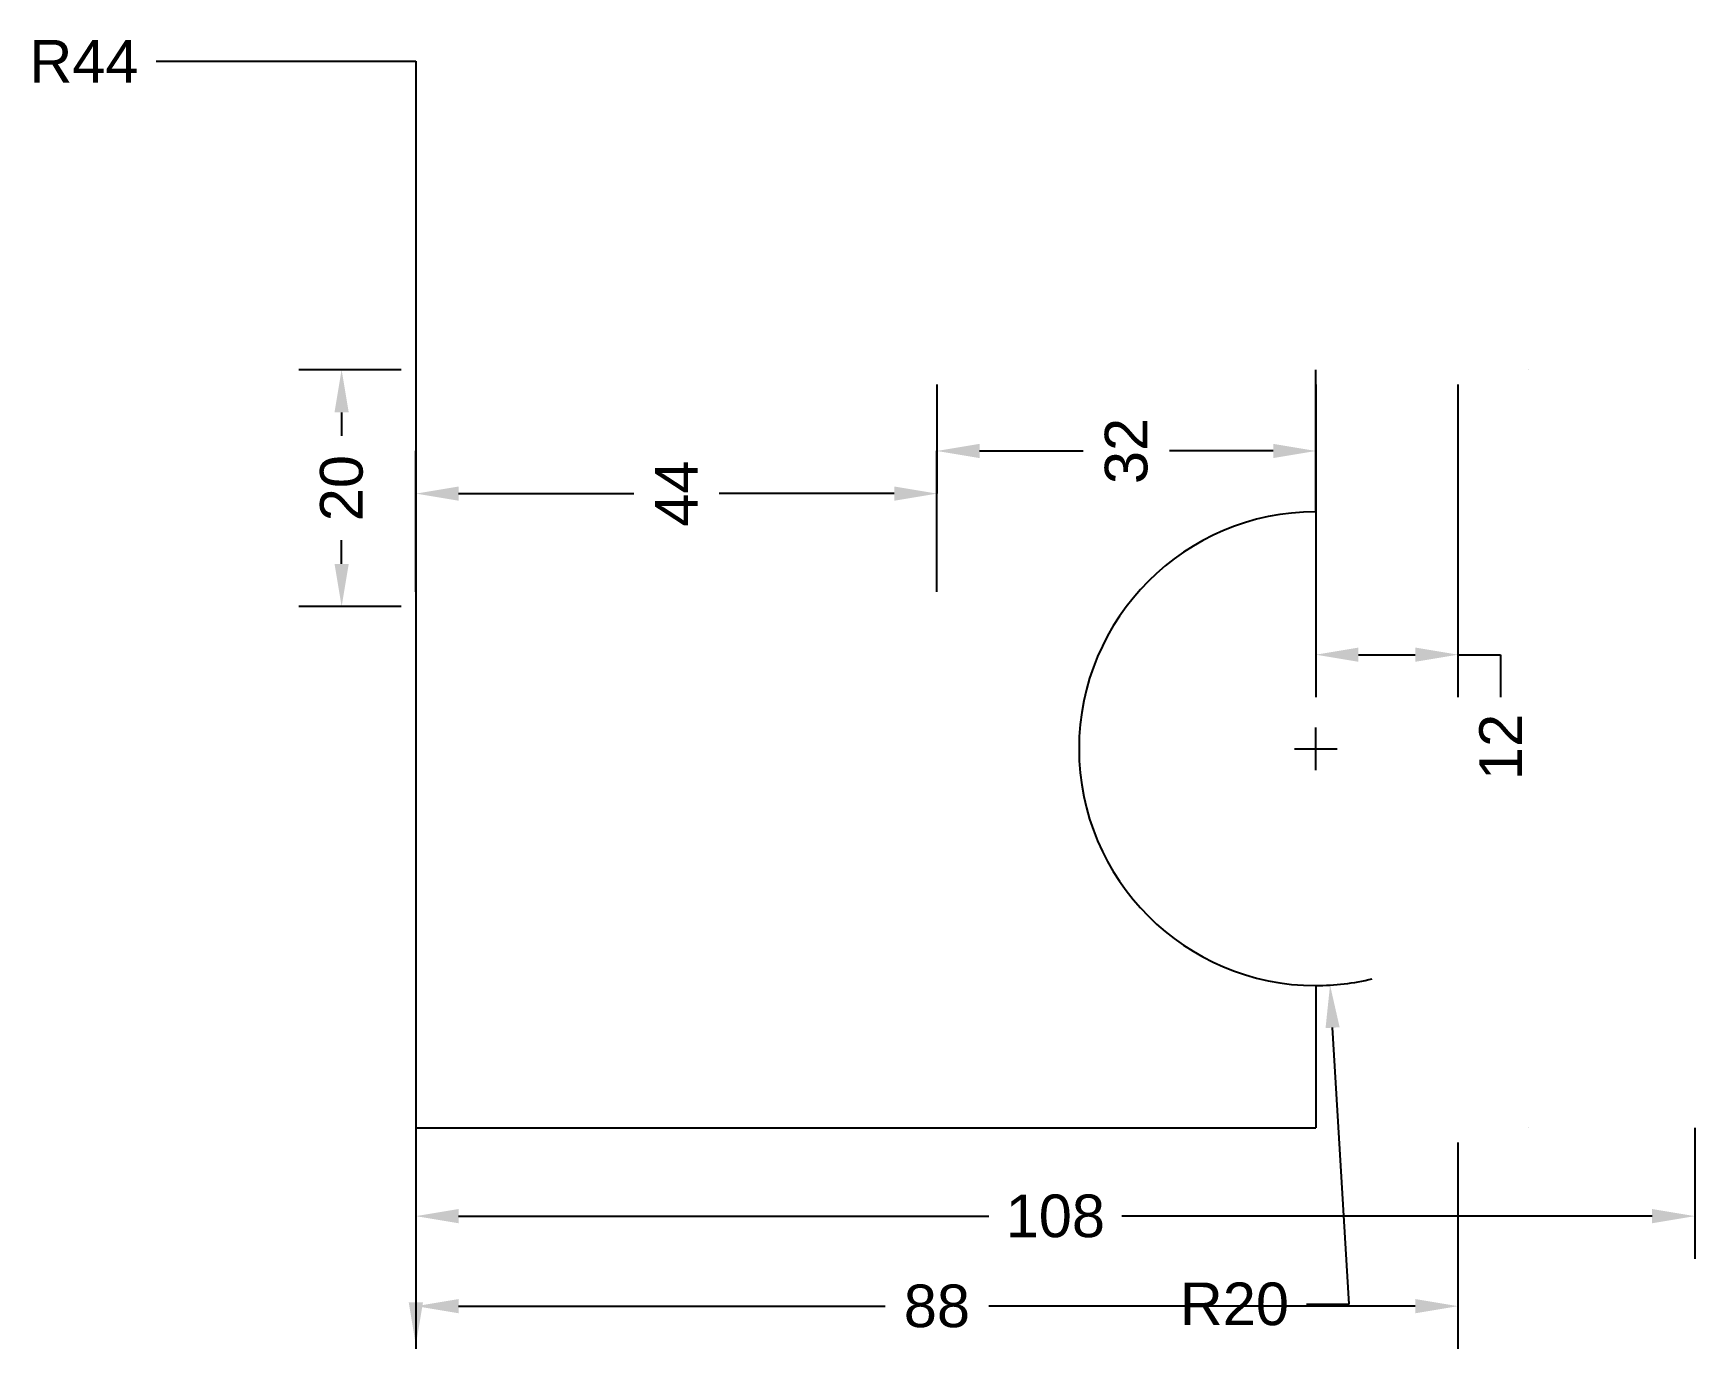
# Model space of a CAD drawing. Header units: inches. Extents: x 36 to 176, y 29 to 140.
import ezdxf

# ---------------------------------------------------------------- set-up
doc = ezdxf.new("R2010")
doc.units = ezdxf.units.IN
doc.header["$MEASUREMENT"] = 0
doc.styles.get("Standard").update_dxf_attribs({"font": 'arial.ttf'})
doc.dimstyles.get("Standard").update_dxf_attribs({"dimscale": 20, "dimtxt": 0.18, "dimasz": 0.18, "dimexe": 0.18, "dimexo": 0.0625, "dimgap": 0.09, "dimtad": 0, "dimtih": 1, "dimtoh": 1, "dimdec": 0, "dimzin": 0, "dimdsep": 46, "dimtxsty": 'Standard', "dimcen": 0.09, "dimadec": 0, "dimazin": 0, "dimtfac": 1, "dimtdec": 0, "dimtofl": 0, "dimtmove": 0, "dimatfit": 3, "dimfxl": 1, "dimtolj": 1, "dimtzin": 0, "dimarcsym": 0})

# ---------------------------------------------------------------- blocks, each defined once
blk = doc.blocks.new('*D10')
at = {"color": 0, "lineweight": -2, "transparency": 16777216}
for p, q in [((143.91, 110), (143.91, 83.59)), ((155.91, 110), (155.91, 83.59)), ((147.51, 87.19), (152.31, 87.19)), ((155.91, 87.19), (159.51, 87.19)), ((159.51, 87.19), (159.51, 83.59))]:
    blk.add_line(p, q, dxfattribs=at)
at = {"color": 0, "transparency": 16777216}
for points in [[(147.51, 86.59), (147.51, 87.79), (143.91, 87.19)], [(152.31, 86.59), (152.31, 87.79), (155.91, 87.19)]]:
    blk.add_solid(points, dxfattribs=at)
at = {"layer": 'Defpoints', "color": 0, "transparency": 16777216}
for p in [(143.91, 111.25), (155.91, 111.25), (155.91, 87.19)]:
    blk.add_point(p, dxfattribs=at)
at = {"color": 0, "transparency": 16777216, "insert": (159.51, 79.4), "char_height": 3.6, "attachment_point": 5, "rotation": 90}
blk.add_mtext('\\A1;12', dxfattribs=at)
blk = doc.blocks.new('*D11')
at = {"color": 0, "lineweight": -2, "transparency": 16777216}
for p, q in [((67.91, 92.5), (67.91, 104.39)), ((111.91, 92.5), (111.91, 104.39)), ((71.51, 100.79), (86.31, 100.79)), ((108.31, 100.79), (93.51, 100.79))]:
    blk.add_line(p, q, dxfattribs=at)
at = {"color": 0, "transparency": 16777216}
for points in [[(71.51, 100.19), (71.51, 101.39), (67.91, 100.79)], [(108.31, 100.19), (108.31, 101.39), (111.91, 100.79)]]:
    blk.add_solid(points, dxfattribs=at)
at = {"layer": 'Defpoints', "color": 0, "transparency": 16777216}
for p in [(111.91, 100.79), (67.91, 91.25), (111.91, 91.25)]:
    blk.add_point(p, dxfattribs=at)
at = {"color": 0, "transparency": 16777216, "insert": (89.91, 100.79), "char_height": 3.6, "attachment_point": 5, "rotation": 90}
blk.add_mtext('\\A1;44', dxfattribs=at)
blk = doc.blocks.new('*D12')
at = {"color": 0, "lineweight": -2, "transparency": 16777216}
for p, q in [((111.91, 110), (111.91, 100.79)), ((143.91, 110), (143.91, 100.79)), ((115.51, 104.39), (124.27, 104.39)), ((140.31, 104.39), (131.55, 104.39))]:
    blk.add_line(p, q, dxfattribs=at)
at = {"color": 0, "transparency": 16777216}
for points in [[(115.51, 103.79), (115.51, 104.99), (111.91, 104.39)], [(140.31, 103.79), (140.31, 104.99), (143.91, 104.39)]]:
    blk.add_solid(points, dxfattribs=at)
at = {"layer": 'Defpoints', "color": 0, "transparency": 16777216}
for p in [(111.91, 111.25), (143.91, 111.25), (111.91, 104.39)]:
    blk.add_point(p, dxfattribs=at)
at = {"color": 0, "transparency": 16777216, "insert": (127.91, 104.39), "char_height": 3.6, "attachment_point": 5, "rotation": 90}
blk.add_mtext('\\A1;32', dxfattribs=at)
blk = doc.blocks.new('*D13')
at = {"color": 0, "lineweight": -2, "transparency": 16777216}
for p, q in [((45.98, 137.3), (67.91, 137.3)), ((67.91, 137.3), (67.91, 32.49))]:
    blk.add_line(p, q, dxfattribs=at)
at = {"color": 0, "transparency": 16777216}
blk.add_solid([(67.31, 32.49), (68.51, 32.49), (67.91, 28.89)], dxfattribs=at)
at = {"layer": 'Defpoints', "color": 0, "transparency": 16777216}
for p in [(67.91, 47.25, 56), (67.91, 28.89, 95.98)]:
    blk.add_point(p, dxfattribs=at)
at = {"color": 0, "transparency": 16777216, "insert": (39.88, 137.3), "char_height": 3.6, "attachment_point": 5}
blk.add_mtext('\\A1;R44', dxfattribs=at)
blk = doc.blocks.new('*D14')
at = {"color": 0, "lineweight": -2, "transparency": 16777216}
for p, q in [((143.91, 77.45), (143.91, 81.05)), ((142.11, 79.25), (145.71, 79.25)), ((146.73, 32.35), (145.33, 55.7)), ((143.13, 32.35), (146.73, 32.35))]:
    blk.add_line(p, q, dxfattribs=at)
blk.add_arc((143.91, 79.25), 20, 270, 283.7514, dxfattribs=at)
at = {"color": 0, "transparency": 16777216}
blk.add_solid([(145.92, 55.73), (144.73, 55.66), (145.11, 59.29)], dxfattribs=at)
at = {"layer": 'Defpoints', "color": 0, "transparency": 16777216}
for p in [(143.91, 79.25, 56), (145.11, 59.29, 56)]:
    blk.add_point(p, dxfattribs=at)
at = {"color": 0, "transparency": 16777216, "insert": (137.03, 32.35), "char_height": 3.6, "attachment_point": 5}
blk.add_mtext('\\A1;R20', dxfattribs=at)
blk = doc.blocks.new('*D15')
at = {"color": 0, "lineweight": -2, "transparency": 16777216}
for p, q in [((66.66, 111.25), (58.04, 111.25)), ((61.64, 107.65), (61.64, 105.66)), ((61.64, 94.85), (61.64, 96.85)), ((66.66, 91.25), (58.04, 91.25))]:
    blk.add_line(p, q, dxfattribs=at)
at = {"color": 0, "transparency": 16777216}
for points in [[(61.04, 107.65), (62.24, 107.65), (61.64, 111.25)], [(61.04, 94.85), (62.24, 94.85), (61.64, 91.25)]]:
    blk.add_solid(points, dxfattribs=at)
at = {"layer": 'Defpoints', "color": 0, "transparency": 16777216}
for p in [(67.91, 111.25), (61.64, 91.25), (67.91, 91.25)]:
    blk.add_point(p, dxfattribs=at)
at = {"color": 0, "transparency": 16777216, "insert": (61.64, 101.25), "char_height": 3.6, "attachment_point": 5, "rotation": 90}
blk.add_mtext('\\A1;20', dxfattribs=at)
blk = doc.blocks.new('*D16')
at = {"color": 0, "lineweight": -2, "transparency": 16777216}
for p, q in [((67.91, 46), (67.91, 36.18)), ((175.91, 46), (175.91, 36.18)), ((71.51, 39.78), (116.3, 39.78)), ((172.31, 39.78), (127.52, 39.78))]:
    blk.add_line(p, q, dxfattribs=at)
at = {"color": 0, "transparency": 16777216}
for points in [[(71.51, 40.38), (71.51, 39.18), (67.91, 39.78)], [(172.31, 40.38), (172.31, 39.18), (175.91, 39.78)]]:
    blk.add_solid(points, dxfattribs=at)
at = {"layer": 'Defpoints', "color": 0, "transparency": 16777216}
for p in [(67.91, 47.25), (175.91, 47.25), (175.91, 39.78)]:
    blk.add_point(p, dxfattribs=at)
at = {"color": 0, "transparency": 16777216, "insert": (121.91, 39.78), "char_height": 3.6, "attachment_point": 5}
blk.add_mtext('\\A1;108', dxfattribs=at)
blk = doc.blocks.new('*D17')
at = {"color": 0, "lineweight": -2, "transparency": 16777216}
for p, q in [((67.91, 46), (67.91, 28.58)), ((155.91, 46), (155.91, 28.58)), ((71.51, 32.18), (107.53, 32.18)), ((152.31, 32.18), (116.29, 32.18))]:
    blk.add_line(p, q, dxfattribs=at)
at = {"color": 0, "transparency": 16777216}
for points in [[(71.51, 32.78), (71.51, 31.58), (67.91, 32.18)], [(152.31, 32.78), (152.31, 31.58), (155.91, 32.18)]]:
    blk.add_solid(points, dxfattribs=at)
at = {"layer": 'Defpoints', "color": 0, "transparency": 16777216}
for p in [(67.91, 47.25), (155.91, 47.25), (155.91, 32.18)]:
    blk.add_point(p, dxfattribs=at)
at = {"color": 0, "transparency": 16777216, "insert": (111.91, 32.18), "char_height": 3.6, "attachment_point": 5}
blk.add_mtext('\\A1;88', dxfattribs=at)

msp = doc.modelspace()

# ---------------------------------------------------------------- linework, layer by layer
for p, q in [((143.91, 99.25, 56), (143.91, 111.25, 56)), ((143.91, 111.25, 56), (143.91, 111.25, 56)), ((143.91, 111.25, 56), (143.91, 111.25, 56)), ((161.91, 111.25, 24), (161.91, 111.25, 24)), ((143.91, 59.25, 56), (143.91, 47.25, 56)), ((67.91, 47.25), (67.91, 47.25)), ((143.91, 47.25, 56), (143.91, 47.25, 56)), ((161.91, 47.25, 24), (161.91, 47.25, 24)), ((175.91, 47.25), (175.91, 44.9))]:
    msp.add_line(p, q)
msp.add_lwpolyline([(67.91, 111.25), (67.91, 47.25), (143.91, 47.25)])
msp.add_arc((143.91, 79.25, 56), 20, 90, 270)

# ---------------------------------------------------------------- dimensions: what is measured, and where the dimension line sits
for center, mpoint, picture, middle in [((67.91, 47.25, 56), (67.91, 28.89, 95.98), '*D13', (39.88, 137.3)), ((143.91, 79.25, 56), (145.11, 59.29, 56), '*D14', (137.03, 32.35))]:
    dim = msp.add_radius_dim(center=center, mpoint=mpoint, dimstyle='Standard')
    dim.commit()
    dim.dimension.update_dxf_attribs({"geometry": picture, "text_midpoint": middle, "dimtype": 164})
for base, p1, p2, angle, picture, middle in [((61.64, 91.25, 56), (67.91, 111.25, 56), (67.91, 91.25, 56), 90, '*D15', (61.64, 101.25, 56)), ((111.91, 104.39, 56), (143.91, 111.25, 56), (111.91, 111.25, 56), 180, '*D12', (127.91, 104.39, 56)), ((155.91, 87.19, 24), (143.91, 111.25, 24), (155.91, 111.25, 24), 180, '*D10', (159.51, 79.4, 24)), ((111.91, 100.79, 56), (67.91, 91.25, 56), (111.91, 91.25, 56), 180, '*D11', (89.91, 100.79, 56))]:
    dim = msp.add_linear_dim(base=base, p1=p1, p2=p2, angle=angle, dimstyle='Standard')
    dim.commit()
    dim.dimension.update_dxf_attribs({"geometry": picture, "text_midpoint": middle})
for base, p2, picture, middle in [((175.91, 39.78), (175.91, 47.25), '*D16', (121.91, 39.78)), ((155.91, 32.18), (155.91, 47.25), '*D17', (111.91, 32.18))]:
    dim = msp.add_linear_dim(base=base, p1=(67.91, 47.25), p2=p2, dimstyle='Standard')
    dim.commit()
    dim.dimension.update_dxf_attribs({"geometry": picture, "text_midpoint": middle})

doc.saveas('drawing.dxf')
